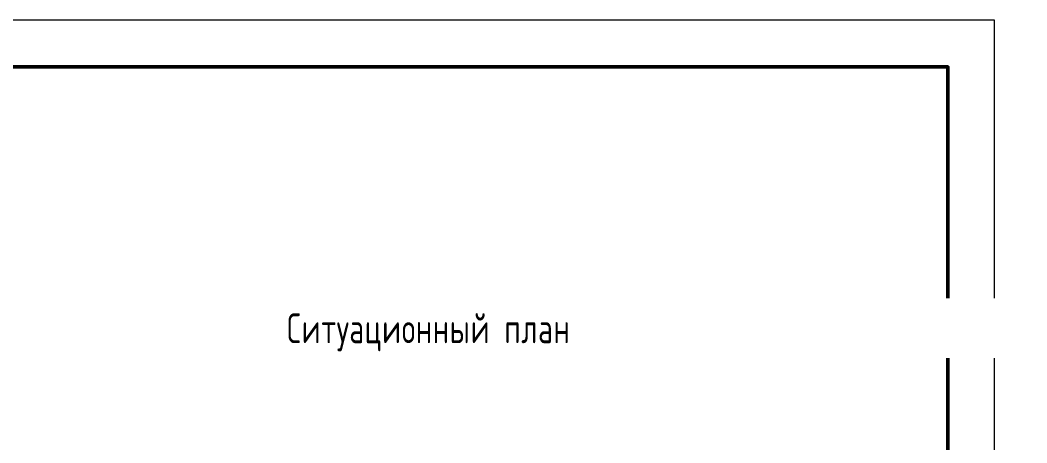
# Model space of a CAD drawing. Header units: millimetres. Extents: x 5993 to 95364, y 94667 to 143522.
# Drawn here: x 40576 to 52380, y 122250 to 127203 of the extents above; entities that cross this region are included whole.
import ezdxf
from ezdxf.enums import TextEntityAlignment as Align

# ---------------------------------------------------------------- set-up
doc = ezdxf.new("R2010")
doc.units = ezdxf.units.MM
doc.layers.add('Размеры', color=7, linetype='Continuous', lineweight=15)
doc.styles.get("Standard").update_dxf_attribs({"font": 'arial.ttf'})
doc.styles.add('СПДС', font='isocpeur.ttf', dxfattribs={"width": 0.9})

# ---------------------------------------------------------------- blocks, each defined once
blk = doc.blocks.new('*U61')
at = {"lineweight": 0}
blk.add_lwpolyline([(-415, -5), (5, -5), (5, 292), (-415, 292)], close=True, dxfattribs=at)
at = {"color": 0, "linetype": 'Continuous', "lineweight": 50}
blk.add_lwpolyline([(-395, 287), (0, 287), (0, 0), (-395, 0)], close=True, dxfattribs=at)
at = {"lineweight": 30, "width": 0.9, "flags": 104}
blk.add_attdef('ШАПКА', text='', height=3, dxfattribs=at).set_placement((-135, 281), align=Align.MIDDLE_CENTER)
at = {"style": 'СПДС'}
for tag, height, p in [('ШИФР_ПРОЕКТА', 4, (-60, 50)), ('НАИМЕНОВАНИЕ_ОБЪЕКТА', 2.5, (-85, 25)), ('СТАДИЯ', 4, (-42.5, 20)), ('ЛИСТ_первый', 4, (-27.5, 20)), ('ЛИСТОВ', 4, (-10, 20)), ('НАИМЕНОВАНИЕ_ОБЪЕКТА2', 2.5, (-85, 20)), ('НАИМЕНОВАНИЕ_ЧЕРТЕЖА1', 2.5, (-85, 10)), ('ОРГАНИЗАЦИЯ_РАЗРАБОТЧИК1', 4, (-25, 8.09)), ('НАИМЕНОВАНИЕ_ЧЕРТЕЖА2', 2.5, (-85, 5))]:
    blk.add_attdef(tag, text='', height=height, dxfattribs=at).set_placement(p, align=Align.MIDDLE_CENTER)
for tag, p in [('РАЗРАБОТЧИК', (-163.97, 27.5)), ('РУК.ГРУППЫ', (-163.97, 22.5))]:
    blk.add_attdef(tag, text='', height=2.5, dxfattribs=at).set_placement(p, align=Align.MIDDLE_LEFT)
at = {"style": 'СПДС', "width": 0.9}
for p in [(-129.65, 26.37), (-129.65, 21.37)]:
    blk.add_attdef('ДАТА', p, '', height=2.3, dxfattribs=at)

msp = doc.modelspace()

# ---------------------------------------------------------------- block references
at = {"xscale": 109.5463933164593, "yscale": 109.5463933164593, "zscale": 109.5463933164593}
msp.add_blockref('*U61', (51454.9, 95215.1), dxfattribs=at)

# ---------------------------------------------------------------- next in the draw order: texts
at = {"layer": 'Размеры', "color": 0, "lineweight": 13, "insert": (43355.1, 123767.7), "char_height": 350, "attachment_point": 1, "style": 'СПДС', "bg_fill": 2}
msp.add_mtext_dynamic_manual_height_columns('\\pxi-3,l4,t4;{\\fISOCPEUR|b1|i0|c204|p34;\\W0.7;\\T1.05;Ситуационный план}', width=8850.354, gutter_width=14.3, heights=[350], dxfattribs=at)

doc.saveas('drawing.dxf')
